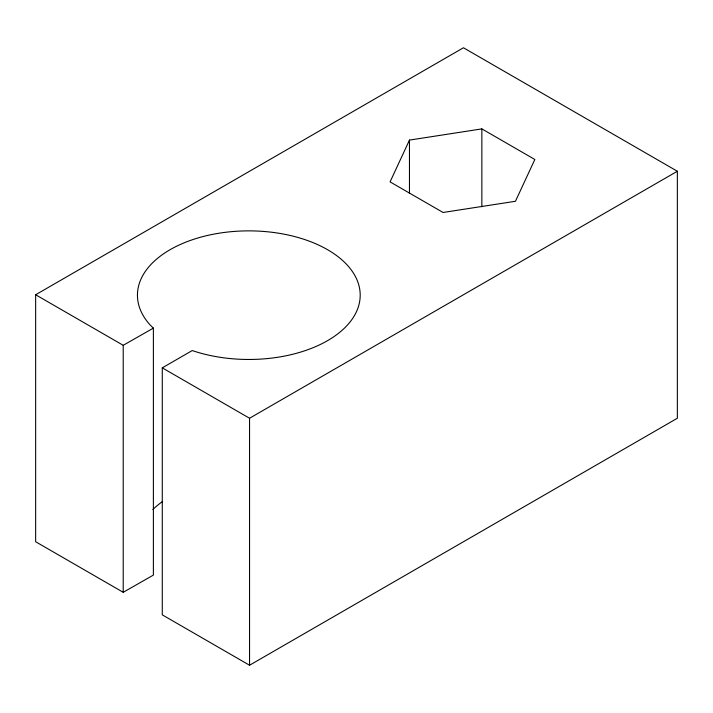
<?xml version="1.0" encoding="UTF-8"?>
<svg xmlns="http://www.w3.org/2000/svg" width="713" height="713" viewBox="0 0 713 713"><rect width="100%" height="100%" fill="white"/><g stroke="black" fill="none" stroke-linecap="round" stroke-linejoin="round"><path stroke-width="1.07" d="M409.467 140.096L390.073 181.886L443.067 212.474L515.446 201.28L534.839 159.489L481.854 128.893L409.467 140.096L409.467 193.499M35.65 294.754L463.45 47.762L677.35 171.254L677.35 418.246L249.55 665.238L162.279 614.847L162.279 367.855L192.243 350.555A111.38 64.304 0 0 0 358.06 307.713A111.38 64.304 0 0 0 233.249 231.502A111.38 64.304 0 0 0 149.873 324.691L153.384 328.123L153.384 575.115L123.215 592.298L35.65 541.746L35.65 294.754L123.215 345.306L153.384 328.123M162.279 367.855L249.55 418.246L677.35 171.254M481.854 128.893L481.854 206.779M249.55 418.246L249.55 665.238M123.215 345.306L123.215 592.298M152.885 509.501A111.38 64.304 0 0 1 162.395 501.604"/></g></svg>
